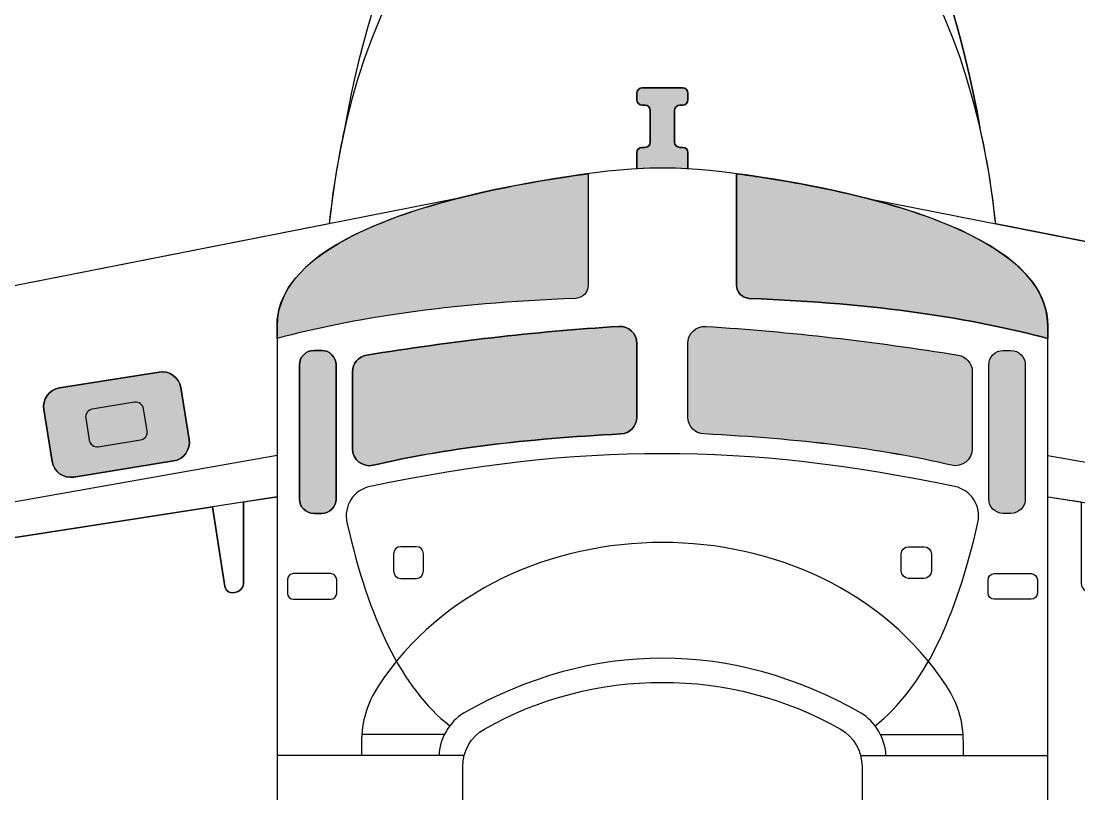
# Model space of a CAD drawing. Extents: x 65 to 355, y 40 to 244.
# Drawn here: x 252.7 to 265.63, y 200.02 to 209.46 of the extents above; entities that cross this region are included whole.
import ezdxf

# ---------------------------------------------------------------- set-up
doc = ezdxf.new("R2010")
doc.units = 0
doc.header["$MEASUREMENT"] = 0
doc.layers.add('4-VIEW', color=7, linetype='CONTINUOUS')
doc.layers.add('SOLIDS', color=7, linetype='CONTINUOUS')

msp = doc.modelspace()

# ---------------------------------------------------------------- hatches: boundary and pattern name
at = {"layer": 'SOLIDS'}
h = msp.add_hatch(color=7, dxfattribs=at)
edge = h.paths.add_edge_path()
edge.add_spline(control_points=[(260.224, 207.858), (260.224, 207.858), (260.224, 207.66), (260.224, 207.66), (260.437, 207.673), (260.636, 207.673), (260.847, 207.66), (260.847, 207.66), (260.847, 207.858), (260.847, 207.858), (260.847, 207.893), (260.819, 207.922), (260.784, 207.922), (260.784, 207.922), (260.748, 207.922), (260.748, 207.922), (260.712, 207.922), (260.684, 207.95), (260.684, 207.986), (260.684, 207.986), (260.684, 208.374), (260.684, 208.374), (260.684, 208.409), (260.712, 208.438), (260.748, 208.438), (260.748, 208.438), (260.784, 208.438), (260.784, 208.438), (260.819, 208.438), (260.847, 208.467), (260.847, 208.502), (260.847, 208.502), (260.847, 208.585), (260.847, 208.585), (260.847, 208.62), (260.819, 208.649), (260.784, 208.649), (260.784, 208.649), (260.288, 208.649), (260.288, 208.649), (260.253, 208.649), (260.224, 208.62), (260.224, 208.585), (260.224, 208.585), (260.224, 208.502), (260.224, 208.502), (260.224, 208.467), (260.253, 208.438), (260.288, 208.438), (260.288, 208.438), (260.324, 208.438), (260.324, 208.438), (260.359, 208.438), (260.388, 208.409), (260.388, 208.374), (260.388, 208.374), (260.388, 207.986), (260.388, 207.986), (260.388, 207.95), (260.359, 207.922), (260.324, 207.922), (260.324, 207.922), (260.288, 207.922), (260.288, 207.922), (260.253, 207.922), (260.224, 207.893), (260.224, 207.858)], knot_values=[0, 0, 0, 0, 1, 1, 1, 2, 2, 2, 3, 3, 3, 4, 4, 4, 5, 5, 5, 6, 6, 6, 7, 7, 7, 8, 8, 8, 9, 9, 9, 10, 10, 10, 11, 11, 11, 12, 12, 12, 13, 13, 13, 14, 14, 14, 15, 15, 15, 16, 16, 16, 17, 17, 17, 18, 18, 18, 19, 19, 19, 20, 20, 20, 21, 21, 21, 22, 22, 22, 22], degree=3, periodic=1)
h = msp.add_hatch(color=7, dxfattribs=at)
edge = h.paths.add_edge_path()
edge.add_spline(control_points=[(258.027, 207.297), (256.884, 207.003), (255.825, 206.517), (255.825, 205.742), (255.825, 205.742), (255.825, 205.588), (255.825, 205.588), (256.752, 205.832), (257.895, 206.016), (259.476, 206.077), (259.561, 206.081), (259.629, 206.151), (259.629, 206.237), (259.629, 206.237), (259.629, 207.6), (259.629, 207.6), (259.546, 207.589), (259.459, 207.576), (259.367, 207.563), (258.949, 207.5), (258.482, 207.414), (258.029, 207.297), (258.029, 207.297), (258.027, 207.297), (258.027, 207.297)], knot_values=[0, 0, 0, 0, 1, 1, 1, 2, 2, 2, 3, 3, 3, 4, 4, 4, 5, 5, 5, 6, 6, 6, 7, 7, 7, 8, 8, 8, 8], degree=3, periodic=1)
h = msp.add_hatch(color=7, dxfattribs=at)
edge = h.paths.add_edge_path()
edge.add_spline(control_points=[(261.443, 207.599), (261.443, 207.599), (261.443, 206.237), (261.443, 206.237), (261.443, 206.151), (261.511, 206.081), (261.596, 206.077), (263.177, 206.016), (264.32, 205.832), (265.247, 205.588), (265.247, 205.588), (265.247, 205.742), (265.247, 205.742), (265.247, 206.517), (264.186, 207.003), (263.043, 207.297), (262.61, 207.408), (262.166, 207.492), (261.763, 207.554), (261.649, 207.571), (261.543, 207.586), (261.443, 207.599)], knot_values=[0, 0, 0, 0, 1, 1, 1, 2, 2, 2, 3, 3, 3, 4, 4, 4, 5, 5, 5, 6, 6, 6, 7, 7, 7, 7], degree=3, periodic=1)
h = msp.add_hatch(color=7, dxfattribs=at)
edge = h.paths.add_edge_path()
edge.add_spline(control_points=[(256.922, 205.384), (256.821, 205.368), (256.747, 205.282), (256.747, 205.179), (256.747, 205.179), (256.747, 204.24), (256.747, 204.24), (256.747, 204.106), (256.871, 204.008), (257.001, 204.038), (257.876, 204.242), (258.853, 204.36), (260.028, 204.42), (260.137, 204.426), (260.224, 204.517), (260.224, 204.627), (260.224, 204.627), (260.224, 205.526), (260.224, 205.526), (260.224, 205.647), (260.125, 205.741), (260.004, 205.734), (258.965, 205.671), (257.939, 205.546), (256.922, 205.384)], knot_values=[0, 0, 0, 0, 1, 1, 1, 2, 2, 2, 3, 3, 3, 4, 4, 4, 5, 5, 5, 6, 6, 6, 7, 7, 7, 8, 8, 8, 8], degree=3, periodic=1)
h = msp.add_hatch(color=7, dxfattribs=at)
edge = h.paths.add_edge_path()
edge.add_spline(control_points=[(260.847, 205.526), (260.847, 205.526), (260.847, 204.627), (260.847, 204.627), (260.847, 204.517), (260.934, 204.426), (261.044, 204.42), (262.219, 204.36), (263.196, 204.242), (264.07, 204.038), (264.201, 204.008), (264.324, 204.106), (264.324, 204.24), (264.324, 204.24), (264.324, 205.179), (264.324, 205.179), (264.324, 205.282), (264.251, 205.368), (264.15, 205.384), (263.132, 205.546), (262.107, 205.671), (261.067, 205.734), (260.947, 205.741), (260.847, 205.647), (260.847, 205.526)], knot_values=[0, 0, 0, 0, 1, 1, 1, 2, 2, 2, 3, 3, 3, 4, 4, 4, 5, 5, 5, 6, 6, 6, 7, 7, 7, 8, 8, 8, 8], degree=3, periodic=1)
h = msp.add_hatch(color=7, dxfattribs=at)
edge = h.paths.add_edge_path()
edge.add_spline(control_points=[(256.099, 205.265), (256.099, 205.265), (256.099, 203.624), (256.099, 203.624), (256.099, 203.528), (256.178, 203.449), (256.275, 203.449), (256.275, 203.449), (256.372, 203.449), (256.372, 203.449), (256.468, 203.449), (256.547, 203.528), (256.547, 203.624), (256.547, 203.624), (256.547, 205.265), (256.547, 205.265), (256.547, 205.362), (256.468, 205.44), (256.372, 205.44), (256.372, 205.44), (256.275, 205.44), (256.275, 205.44), (256.178, 205.44), (256.099, 205.362), (256.099, 205.265)], knot_values=[0, 0, 0, 0, 1, 1, 1, 2, 2, 2, 3, 3, 3, 4, 4, 4, 5, 5, 5, 6, 6, 6, 7, 7, 7, 8, 8, 8, 8], degree=3, periodic=1)
h = msp.add_hatch(color=7, dxfattribs=at)
edge = h.paths.add_edge_path()
edge.add_spline(control_points=[(264.525, 205.265), (264.525, 205.265), (264.525, 203.624), (264.525, 203.624), (264.525, 203.528), (264.603, 203.449), (264.7, 203.449), (264.7, 203.449), (264.797, 203.449), (264.797, 203.449), (264.894, 203.449), (264.972, 203.528), (264.972, 203.624), (264.972, 203.624), (264.972, 205.265), (264.972, 205.265), (264.972, 205.362), (264.894, 205.44), (264.797, 205.44), (264.797, 205.44), (264.7, 205.44), (264.7, 205.44), (264.603, 205.44), (264.525, 205.362), (264.525, 205.265)], knot_values=[0, 0, 0, 0, 1, 1, 1, 2, 2, 2, 3, 3, 3, 4, 4, 4, 5, 5, 5, 6, 6, 6, 7, 7, 7, 8, 8, 8, 8], degree=3, periodic=1)
h = msp.add_hatch(color=7, dxfattribs=at)
edge = h.paths.add_edge_path()
edge.add_spline(control_points=[(253.164, 204.982), (253.038, 204.961), (252.953, 204.843), (252.973, 204.718), (252.973, 204.718), (253.074, 204.085), (253.074, 204.085), (253.095, 203.96), (253.213, 203.874), (253.339, 203.894), (253.339, 203.894), (254.559, 204.09), (254.559, 204.09), (254.684, 204.11), (254.77, 204.229), (254.75, 204.353), (254.75, 204.353), (254.648, 204.986), (254.648, 204.986), (254.628, 205.112), (254.509, 205.197), (254.384, 205.177), (254.384, 205.177), (253.164, 204.982), (253.164, 204.982)], knot_values=[0, 0, 0, 0, 1, 1, 1, 2, 2, 2, 3, 3, 3, 4, 4, 4, 5, 5, 5, 6, 6, 6, 7, 7, 7, 8, 8, 8, 8], degree=3, periodic=1)

# ---------------------------------------------------------------- linework, layer by layer
at = {"layer": '4-VIEW', "color": 7}
for points in [[(258.029, 207.297), (249.197, 205.559)], [(263.043, 207.297), (271.875, 205.559)], [(255.825, 204.158), (249.86, 203.103)], [(265.247, 204.158), (271.212, 203.103)], [(255.825, 203.652), (249.859, 202.727)], [(265.247, 203.652), (271.213, 202.727)], [(257.872, 200.749), (256.861, 200.749)], [(263.2, 200.749), (264.211, 200.749)], [(258.111, 200.491), (255.825, 200.491)], [(262.959, 200.491), (265.247, 200.491)]]:
    msp.add_lwpolyline(points, dxfattribs=at)
for points, knots in [([(259.536, 216.109), (259.536, 216.109), (259.479, 213.573), (259.479, 213.573), (259.476, 213.414), (259.407, 213.278), (259.281, 213.181), (257.949, 212.153), (257.058, 210.459), (256.65, 208.148)], [0, 0, 0, 0, 1, 1, 1, 2, 2, 2, 3, 3, 3, 3]), ([(261.536, 216.109), (261.536, 216.109), (261.592, 213.573), (261.592, 213.573), (261.596, 213.414), (261.664, 213.278), (261.791, 213.181), (263.122, 212.153), (264.011, 210.474), (264.418, 208.163)], [0, 0, 0, 0, 1, 1, 1, 2, 2, 2, 3, 3, 3, 3]), ([(260.847, 207.669), (260.847, 207.669), (260.847, 207.858), (260.847, 207.858), (260.847, 207.893), (260.819, 207.922), (260.784, 207.922), (260.784, 207.922), (260.748, 207.922), (260.748, 207.922), (260.712, 207.922), (260.684, 207.95), (260.684, 207.986), (260.684, 207.986), (260.684, 208.374), (260.684, 208.374), (260.684, 208.409), (260.712, 208.438), (260.748, 208.438), (260.748, 208.438), (260.784, 208.438), (260.784, 208.438), (260.819, 208.438), (260.847, 208.467), (260.847, 208.502), (260.847, 208.502), (260.847, 208.585), (260.847, 208.585), (260.847, 208.62), (260.819, 208.649), (260.784, 208.649), (260.784, 208.649), (260.288, 208.649), (260.288, 208.649), (260.253, 208.649), (260.224, 208.62), (260.224, 208.585), (260.224, 208.585), (260.224, 208.502), (260.224, 208.502), (260.224, 208.467), (260.253, 208.438), (260.288, 208.438), (260.288, 208.438), (260.324, 208.438), (260.324, 208.438), (260.359, 208.438), (260.388, 208.409), (260.388, 208.374), (260.388, 208.374), (260.388, 207.986), (260.388, 207.986), (260.388, 207.95), (260.359, 207.922), (260.324, 207.922), (260.324, 207.922), (260.288, 207.922), (260.288, 207.922), (260.253, 207.922), (260.224, 207.893), (260.224, 207.858), (260.224, 207.858), (260.223, 207.66), (260.223, 207.66)], [0, 0, 0, 0, 1, 1, 1, 2, 2, 2, 3, 3, 3, 4, 4, 4, 5, 5, 5, 6, 6, 6, 7, 7, 7, 8, 8, 8, 9, 9, 9, 10, 10, 10, 11, 11, 11, 12, 12, 12, 13, 13, 13, 14, 14, 14, 15, 15, 15, 16, 16, 16, 17, 17, 17, 18, 18, 18, 19, 19, 19, 20, 20, 20, 21, 21, 21, 21]), ([(261.288, 196.082), (261.288, 196.082), (263.177, 196.082), (263.177, 196.082), (264.317, 196.082), (265.247, 197.012), (265.247, 198.152), (265.247, 198.152), (265.247, 205.742), (265.247, 205.742), (265.247, 206.811), (263.231, 207.329), (261.763, 207.554), (260.778, 207.704), (260.349, 207.709), (259.367, 207.563), (257.894, 207.343), (255.825, 206.825), (255.825, 205.742), (255.825, 205.742), (255.825, 198.152), (255.825, 198.152), (255.825, 197.012), (256.754, 196.082), (257.895, 196.082), (257.895, 196.082), (259.784, 196.082), (259.784, 196.082)], [0, 0, 0, 0, 1, 1, 1, 2, 2, 2, 3, 3, 3, 4, 4, 4, 5, 5, 5, 6, 6, 6, 7, 7, 7, 8, 8, 8, 9, 9, 9, 9]), ([(259.629, 207.599), (259.629, 207.599), (259.629, 206.237), (259.629, 206.237), (259.629, 206.151), (259.561, 206.081), (259.476, 206.077), (257.895, 206.016), (256.752, 205.832), (255.825, 205.588)], [0, 0, 0, 0, 1, 1, 1, 2, 2, 2, 3, 3, 3, 3]), ([(261.443, 207.599), (261.443, 207.599), (261.443, 206.237), (261.443, 206.237), (261.443, 206.151), (261.511, 206.081), (261.596, 206.077), (263.177, 206.016), (264.32, 205.832), (265.247, 205.588)], [0, 0, 0, 0, 1, 1, 1, 2, 2, 2, 3, 3, 3, 3]), ([(260.028, 204.42), (258.853, 204.361), (257.876, 204.242), (257.001, 204.038), (256.871, 204.008), (256.747, 204.106), (256.747, 204.24), (256.747, 204.24), (256.747, 205.18), (256.747, 205.18), (256.747, 205.282), (256.821, 205.368), (256.922, 205.384), (257.939, 205.546), (258.965, 205.671), (260.004, 205.734), (260.125, 205.741), (260.224, 205.647), (260.224, 205.527), (260.224, 205.527), (260.224, 204.627), (260.224, 204.627), (260.224, 204.517), (260.137, 204.426), (260.028, 204.42), (260.028, 204.42), (260.028, 204.42), (260.028, 204.42)], [0, 0, 0, 0, 1, 1, 1, 2, 2, 2, 3, 3, 3, 4, 4, 4, 5, 5, 5, 6, 6, 6, 7, 7, 7, 8, 8, 8, 9, 9, 9, 9]), ([(261.044, 204.42), (262.219, 204.361), (263.196, 204.242), (264.07, 204.038), (264.201, 204.008), (264.324, 204.106), (264.324, 204.24), (264.324, 204.24), (264.324, 205.18), (264.324, 205.18), (264.324, 205.282), (264.251, 205.368), (264.15, 205.384), (263.132, 205.546), (262.107, 205.671), (261.067, 205.734), (260.947, 205.741), (260.847, 205.647), (260.847, 205.527), (260.847, 205.527), (260.847, 204.627), (260.847, 204.627), (260.847, 204.517), (260.934, 204.426), (261.044, 204.42), (261.044, 204.42), (261.044, 204.42), (261.044, 204.42)], [0, 0, 0, 0, 1, 1, 1, 2, 2, 2, 3, 3, 3, 4, 4, 4, 5, 5, 5, 6, 6, 6, 7, 7, 7, 8, 8, 8, 9, 9, 9, 9]), ([(256.372, 203.449), (256.372, 203.449), (256.275, 203.449), (256.275, 203.449), (256.178, 203.449), (256.099, 203.528), (256.099, 203.624), (256.099, 203.624), (256.099, 205.265), (256.099, 205.265), (256.099, 205.362), (256.178, 205.44), (256.275, 205.44), (256.275, 205.44), (256.372, 205.44), (256.372, 205.44), (256.468, 205.44), (256.547, 205.362), (256.547, 205.265), (256.547, 205.265), (256.547, 203.624), (256.547, 203.624), (256.547, 203.528), (256.468, 203.449), (256.372, 203.449), (256.372, 203.449), (256.372, 203.449), (256.372, 203.449)], [0, 0, 0, 0, 1, 1, 1, 2, 2, 2, 3, 3, 3, 4, 4, 4, 5, 5, 5, 6, 6, 6, 7, 7, 7, 8, 8, 8, 9, 9, 9, 9]), ([(264.7, 203.449), (264.7, 203.449), (264.797, 203.449), (264.797, 203.449), (264.894, 203.449), (264.972, 203.528), (264.972, 203.624), (264.972, 203.624), (264.972, 205.265), (264.972, 205.265), (264.972, 205.362), (264.894, 205.44), (264.797, 205.44), (264.797, 205.44), (264.7, 205.44), (264.7, 205.44), (264.603, 205.44), (264.525, 205.362), (264.525, 205.265), (264.525, 205.265), (264.525, 203.624), (264.525, 203.624), (264.525, 203.528), (264.603, 203.449), (264.7, 203.449), (264.7, 203.449), (264.7, 203.449), (264.7, 203.449)], [0, 0, 0, 0, 1, 1, 1, 2, 2, 2, 3, 3, 3, 4, 4, 4, 5, 5, 5, 6, 6, 6, 7, 7, 7, 8, 8, 8, 9, 9, 9, 9]), ([(254.559, 204.09), (254.559, 204.09), (253.339, 203.894), (253.339, 203.894), (253.213, 203.874), (253.095, 203.96), (253.074, 204.085), (253.074, 204.085), (252.973, 204.718), (252.973, 204.718), (252.953, 204.843), (253.038, 204.961), (253.164, 204.982), (253.164, 204.982), (254.384, 205.177), (254.384, 205.177), (254.509, 205.197), (254.628, 205.112), (254.648, 204.986), (254.648, 204.986), (254.75, 204.353), (254.75, 204.353), (254.77, 204.229), (254.684, 204.11), (254.559, 204.09), (254.559, 204.09), (254.559, 204.09), (254.559, 204.09)], [0, 0, 0, 0, 1, 1, 1, 2, 2, 2, 3, 3, 3, 4, 4, 4, 5, 5, 5, 6, 6, 6, 7, 7, 7, 8, 8, 8, 9, 9, 9, 9]), ([(254.156, 204.347), (254.156, 204.347), (253.64, 204.264), (253.64, 204.264), (253.588, 204.256), (253.537, 204.292), (253.529, 204.345), (253.529, 204.345), (253.486, 204.613), (253.486, 204.613), (253.477, 204.665), (253.514, 204.716), (253.566, 204.724), (253.566, 204.724), (254.083, 204.807), (254.083, 204.807), (254.135, 204.815), (254.185, 204.779), (254.194, 204.726), (254.194, 204.726), (254.237, 204.459), (254.237, 204.459), (254.245, 204.406), (254.209, 204.356), (254.156, 204.347), (254.156, 204.347), (254.156, 204.347), (254.156, 204.347)], [0, 0, 0, 0, 1, 1, 1, 2, 2, 2, 3, 3, 3, 4, 4, 4, 5, 5, 5, 6, 6, 6, 7, 7, 7, 8, 8, 8, 9, 9, 9, 9]), ([(263.135, 200.854), (263.727, 201.312), (264.13, 202.174), (264.392, 203.338), (264.437, 203.539), (264.311, 203.735), (264.109, 203.778), (261.548, 204.313), (259.524, 204.313), (256.962, 203.778), (256.76, 203.735), (256.634, 203.539), (256.68, 203.338), (256.942, 202.174), (257.346, 201.312), (257.937, 200.854)], [0, 0, 0, 0, 1, 1, 1, 2, 2, 2, 3, 3, 3, 4, 4, 4, 5, 5, 5, 5]), ([(264.215, 200.491), (264.215, 200.491), (264.215, 200.651), (264.215, 200.651), (264.215, 200.908), (264.148, 201.128), (264.007, 201.343), (262.471, 203.678), (258.601, 203.678), (257.064, 201.343), (256.924, 201.128), (256.858, 200.908), (256.858, 200.651), (256.858, 200.651), (256.858, 200.491), (256.858, 200.491)], [0, 0, 0, 0, 1, 1, 1, 2, 2, 2, 3, 3, 3, 4, 4, 4, 5, 5, 5, 5]), ([(255.416, 203.589), (255.416, 203.589), (255.416, 202.591), (255.416, 202.591), (255.416, 202.483), (255.209, 202.419), (255.188, 202.558), (255.188, 202.558), (255.037, 203.53), (255.037, 203.53)], [0, 0, 0, 0, 1, 1, 1, 2, 2, 2, 3, 3, 3, 3]), ([(257.527, 202.656), (257.527, 202.656), (257.337, 202.656), (257.337, 202.656), (257.288, 202.656), (257.248, 202.696), (257.248, 202.746), (257.248, 202.746), (257.248, 202.954), (257.248, 202.954), (257.248, 203.003), (257.288, 203.043), (257.337, 203.043), (257.337, 203.043), (257.527, 203.043), (257.527, 203.043), (257.576, 203.043), (257.616, 203.003), (257.616, 202.954), (257.616, 202.954), (257.616, 202.746), (257.616, 202.746), (257.616, 202.696), (257.576, 202.656), (257.527, 202.656), (257.527, 202.656), (257.527, 202.656), (257.527, 202.656)], [0, 0, 0, 0, 1, 1, 1, 2, 2, 2, 3, 3, 3, 4, 4, 4, 5, 5, 5, 6, 6, 6, 7, 7, 7, 8, 8, 8, 9, 9, 9, 9]), ([(263.545, 202.656), (263.545, 202.656), (263.734, 202.656), (263.734, 202.656), (263.784, 202.656), (263.824, 202.696), (263.824, 202.746), (263.824, 202.746), (263.824, 202.954), (263.824, 202.954), (263.824, 203.003), (263.784, 203.043), (263.734, 203.043), (263.734, 203.043), (263.545, 203.043), (263.545, 203.043), (263.496, 203.043), (263.455, 203.003), (263.455, 202.954), (263.455, 202.954), (263.455, 202.746), (263.455, 202.746), (263.455, 202.696), (263.496, 202.656), (263.545, 202.656), (263.545, 202.656), (263.545, 202.656), (263.545, 202.656)], [0, 0, 0, 0, 1, 1, 1, 2, 2, 2, 3, 3, 3, 4, 4, 4, 5, 5, 5, 6, 6, 6, 7, 7, 7, 8, 8, 8, 9, 9, 9, 9]), ([(256.479, 202.401), (256.479, 202.401), (256.028, 202.401), (256.028, 202.401), (255.986, 202.401), (255.952, 202.435), (255.952, 202.477), (255.952, 202.477), (255.952, 202.638), (255.952, 202.638), (255.952, 202.68), (255.986, 202.714), (256.028, 202.714), (256.028, 202.714), (256.479, 202.714), (256.479, 202.714), (256.52, 202.714), (256.555, 202.68), (256.555, 202.638), (256.555, 202.638), (256.555, 202.477), (256.555, 202.477), (256.555, 202.435), (256.52, 202.401), (256.479, 202.401), (256.479, 202.401), (256.479, 202.401), (256.479, 202.401)], [0, 0, 0, 0, 1, 1, 1, 2, 2, 2, 3, 3, 3, 4, 4, 4, 5, 5, 5, 6, 6, 6, 7, 7, 7, 8, 8, 8, 9, 9, 9, 9]), ([(264.593, 202.401), (264.593, 202.401), (265.044, 202.401), (265.044, 202.401), (265.086, 202.401), (265.12, 202.435), (265.12, 202.477), (265.12, 202.477), (265.12, 202.638), (265.12, 202.638), (265.12, 202.68), (265.086, 202.714), (265.044, 202.714), (265.044, 202.714), (264.593, 202.714), (264.593, 202.714), (264.551, 202.714), (264.517, 202.68), (264.517, 202.638), (264.517, 202.638), (264.517, 202.477), (264.517, 202.477), (264.517, 202.435), (264.551, 202.401), (264.593, 202.401), (264.593, 202.401), (264.593, 202.401), (264.593, 202.401)], [0, 0, 0, 0, 1, 1, 1, 2, 2, 2, 3, 3, 3, 4, 4, 4, 5, 5, 5, 6, 6, 6, 7, 7, 7, 8, 8, 8, 9, 9, 9, 9]), ([(263.268, 200.491), (263.268, 200.684), (263.134, 200.912), (262.966, 201.008), (261.396, 201.905), (259.676, 201.905), (258.106, 201.008), (257.938, 200.912), (257.804, 200.684), (257.804, 200.491)], [0, 0, 0, 0, 1, 1, 1, 2, 2, 2, 3, 3, 3, 3]), ([(262.727, 197.986), (262.887, 198.085), (262.976, 198.246), (262.976, 198.433), (262.976, 198.433), (262.976, 200.357), (262.976, 200.357), (262.976, 200.551), (262.879, 200.718), (262.711, 200.814), (261.377, 201.576), (259.694, 201.576), (258.36, 200.814), (258.193, 200.718), (258.096, 200.551), (258.096, 200.357), (258.096, 200.357), (258.096, 198.433), (258.096, 198.433), (258.096, 198.246), (258.185, 198.085), (258.345, 197.986), (259.586, 197.218), (261.486, 197.218), (262.727, 197.986), (262.727, 197.986), (262.727, 197.986), (262.727, 197.986)], [0, 0, 0, 0, 1, 1, 1, 2, 2, 2, 3, 3, 3, 4, 4, 4, 5, 5, 5, 6, 6, 6, 7, 7, 7, 8, 8, 8, 9, 9, 9, 9])]:
    msp.add_open_spline(points, degree=3, knots=knots, dxfattribs=at)
msp.add_open_spline([(264.61, 206.989), (263.887, 213.94), (257.186, 213.956), (256.463, 206.989)], degree=3, dxfattribs=at)
at = {"layer": 'SOLIDS'}
for points, knots in [([(234.885, 205.977), (234.885, 205.977), (242.568, 205.283), (242.568, 205.283), (242.565, 205.532), (243.14, 205.742), (244.305, 205.784), (244.394, 206.085), (244.553, 206.355), (244.764, 206.576), (244.995, 206.818), (245.288, 207.001), (245.617, 207.099), (245.792, 207.151), (245.977, 207.179), (246.169, 207.179), (246.169, 207.179), (246.995, 207.179), (246.995, 207.179), (247.171, 207.179), (247.34, 207.156), (247.5, 207.114), (248.19, 206.931), (248.704, 206.378), (248.867, 205.68), (248.867, 205.68), (249.775, 206.52), (249.775, 206.52), (249.816, 206.558), (249.877, 206.5), (249.844, 206.455), (249.844, 206.455), (249.197, 205.559), (249.197, 205.559), (249.197, 205.559), (256.463, 206.989), (256.463, 206.989), (256.505, 207.399), (256.569, 207.786), (256.65, 208.148), (257.058, 210.459), (257.949, 212.153), (259.281, 213.181), (259.375, 213.254), (259.438, 213.349), (259.465, 213.459), (259.473, 213.495), (259.478, 213.533), (259.479, 213.573), (259.479, 213.573), (259.491, 214.106), (259.491, 214.106), (259.491, 214.106), (259.536, 216.108), (259.536, 216.108), (259.457, 216.072), (259.366, 216.052), (259.263, 216.055), (259.263, 216.055), (240.129, 216.483), (240.129, 216.483), (240.129, 216.483), (239.739, 216.492), (239.739, 216.492), (238.958, 216.51), (238.945, 217.342), (239.75, 217.36), (239.75, 217.36), (240.129, 217.369), (240.129, 217.369), (240.129, 217.369), (259.305, 217.799), (259.305, 217.799), (259.405, 217.801), (259.495, 217.776), (259.573, 217.73), (259.573, 217.73), (259.588, 218.415), (259.588, 218.415), (259.588, 218.415), (259.639, 220.67), (259.639, 220.67), (259.639, 220.67), (259.822, 228.867), (259.822, 228.867), (259.822, 228.867), (259.857, 230.426), (259.857, 230.426), (259.857, 230.426), (259.885, 231.677), (259.885, 231.677), (259.891, 231.94), (259.953, 232.274), (260.124, 232.5), (260.199, 232.6), (260.283, 232.668), (260.369, 232.706), (260.369, 232.706), (260.369, 233.183), (260.369, 233.183), (260.369, 233.236), (260.412, 233.279), (260.465, 233.279), (260.465, 233.279), (260.607, 233.279), (260.607, 233.279), (260.659, 233.279), (260.703, 233.236), (260.703, 233.183), (260.703, 233.183), (260.703, 232.705), (260.703, 232.705), (260.805, 232.661), (260.901, 232.575), (260.981, 232.452), (261.127, 232.228), (261.181, 231.922), (261.187, 231.677), (261.187, 231.677), (261.214, 230.426), (261.214, 230.426), (261.214, 230.426), (261.249, 228.867), (261.249, 228.867), (261.249, 228.867), (261.433, 220.67), (261.433, 220.67), (261.433, 220.67), (261.483, 218.415), (261.483, 218.415), (261.483, 218.415), (261.499, 217.73), (261.499, 217.73), (261.577, 217.776), (261.666, 217.801), (261.767, 217.799), (261.767, 217.799), (280.942, 217.369), (280.942, 217.369), (280.942, 217.369), (281.322, 217.36), (281.322, 217.36), (282.127, 217.342), (282.114, 216.51), (281.332, 216.492), (281.332, 216.492), (280.942, 216.483), (280.942, 216.483), (280.942, 216.483), (261.809, 216.055), (261.809, 216.055), (261.706, 216.052), (261.615, 216.072), (261.536, 216.109), (261.536, 216.109), (261.581, 214.106), (261.581, 214.106), (261.581, 214.106), (261.592, 213.573), (261.592, 213.573), (261.593, 213.533), (261.598, 213.495), (261.607, 213.459), (261.634, 213.349), (261.696, 213.254), (261.791, 213.181), (263.122, 212.153), (264.011, 210.474), (264.418, 208.163), (264.502, 207.796), (264.566, 207.405), (264.61, 206.989), (264.61, 206.989), (271.875, 205.559), (271.875, 205.559), (271.875, 205.559), (271.228, 206.455), (271.228, 206.455), (271.195, 206.5), (271.256, 206.558), (271.297, 206.52), (271.297, 206.52), (272.205, 205.68), (272.205, 205.68), (272.368, 206.379), (272.882, 206.931), (273.572, 207.114), (273.732, 207.156), (273.901, 207.179), (274.077, 207.179), (274.077, 207.179), (274.902, 207.179), (274.902, 207.179), (275.094, 207.179), (275.279, 207.151), (275.455, 207.099), (275.784, 207.001), (276.077, 206.818), (276.308, 206.576), (276.519, 206.355), (276.678, 206.085), (276.767, 205.784), (277.932, 205.742), (278.506, 205.532), (278.504, 205.283), (278.504, 205.283), (286.187, 205.977), (286.187, 205.977), (286.187, 205.977), (286.071, 207.091), (286.071, 207.091), (286.064, 207.165), (286.119, 207.232), (286.192, 207.239), (286.192, 207.239), (286.237, 207.244), (286.237, 207.244), (286.312, 207.252), (286.378, 207.197), (286.386, 207.123), (286.386, 207.123), (286.502, 206.005), (286.502, 206.005), (286.502, 206.005), (316.579, 208.719), (316.579, 208.719), (316.579, 208.719), (317.171, 208.773), (317.171, 208.773), (319.009, 208.939), (319.14, 207.928), (317.276, 207.689), (317.276, 207.689), (316.72, 207.618), (316.72, 207.618), (316.72, 207.618), (316.587, 207.601), (316.587, 207.601), (316.587, 207.601), (316.719, 206.417), (316.719, 206.417), (316.726, 206.364), (316.686, 206.316), (316.633, 206.311), (316.633, 206.311), (316.564, 206.306), (316.564, 206.306), (316.513, 206.301), (316.467, 206.338), (316.461, 206.389), (316.461, 206.389), (316.312, 207.566), (316.312, 207.566), (316.312, 207.566), (306.59, 206.322), (306.59, 206.322), (306.59, 206.322), (306.754, 205.091), (306.754, 205.091), (306.762, 205.038), (306.721, 204.989), (306.667, 204.985), (306.667, 204.985), (306.598, 204.979), (306.598, 204.979), (306.547, 204.975), (306.503, 205.012), (306.496, 205.063), (306.496, 205.063), (306.315, 206.287), (306.315, 206.287), (306.315, 206.287), (300.285, 205.516), (300.285, 205.516), (300.285, 205.516), (300.449, 204.094), (300.449, 204.094), (300.456, 204.04), (300.416, 203.992), (300.361, 203.988), (300.361, 203.988), (300.293, 203.982), (300.293, 203.982), (300.242, 203.978), (300.197, 204.014), (300.19, 204.065), (300.19, 204.065), (300.01, 205.481), (300.01, 205.481), (300.01, 205.481), (292.007, 204.457), (292.007, 204.457), (292.007, 204.457), (292.171, 203.035), (292.171, 203.035), (292.177, 202.981), (292.138, 202.933), (292.083, 202.929), (292.083, 202.929), (292.015, 202.923), (292.015, 202.923), (291.964, 202.919), (291.919, 202.956), (291.913, 203.006), (291.913, 203.006), (291.731, 204.422), (291.731, 204.422), (291.731, 204.422), (287.001, 203.818), (287.001, 203.818), (287.001, 203.818), (287.165, 202.315), (287.165, 202.315), (287.171, 202.261), (287.132, 202.213), (287.078, 202.209), (287.078, 202.209), (287.01, 202.203), (287.01, 202.203), (286.959, 202.199), (286.914, 202.236), (286.907, 202.287), (286.907, 202.287), (286.767, 203.243), (286.767, 203.243), (286.747, 203.202), (286.707, 203.172), (286.658, 203.167), (286.658, 203.167), (286.614, 203.162), (286.614, 203.162), (286.54, 203.154), (286.473, 203.208), (286.465, 203.283), (286.465, 203.283), (286.418, 203.743), (286.418, 203.743), (286.418, 203.743), (278.705, 202.756), (278.705, 202.756), (278.705, 202.756), (278.869, 201.334), (278.869, 201.334), (278.875, 201.28), (278.836, 201.232), (278.781, 201.228), (278.781, 201.228), (278.713, 201.222), (278.713, 201.222), (278.662, 201.218), (278.617, 201.255), (278.61, 201.305), (278.61, 201.305), (278.43, 202.721), (278.43, 202.721), (278.43, 202.721), (278.334, 202.709), (278.334, 202.709), (278.343, 202.576), (278.063, 202.425), (277.406, 202.295), (277.347, 201.836), (277.193, 201.405), (276.956, 201.03), (276.956, 201.03), (277.858, 199.861), (277.858, 199.861), (277.891, 199.817), (277.828, 199.757), (277.789, 199.795), (277.789, 199.795), (276.777, 200.778), (276.777, 200.778), (276.743, 200.734), (276.707, 200.692), (276.67, 200.651), (276.545, 200.51), (276.405, 200.382), (276.251, 200.267), (276.566, 199.304), (276.467, 198.66), (276.127, 198.202), (276.092, 198.154), (276.024, 198.149), (275.982, 198.191), (275.982, 198.191), (275.921, 198.252), (275.921, 198.252), (275.896, 198.279), (275.886, 198.315), (275.898, 198.35), (275.89, 198.977), (275.843, 199.551), (275.652, 199.925), (275.322, 199.786), (274.95, 199.699), (274.541, 199.677), (274.541, 199.677), (273.712, 199.727), (273.712, 199.727), (273.228, 199.815), (272.812, 200.005), (272.465, 200.266), (272.273, 199.892), (272.332, 199.311), (272.324, 198.684), (272.335, 198.649), (272.326, 198.613), (272.3, 198.587), (272.3, 198.587), (272.239, 198.526), (272.239, 198.526), (272.197, 198.484), (272.129, 198.489), (272.094, 198.536), (271.754, 198.994), (271.627, 199.809), (271.943, 200.773), (271.917, 200.805), (271.892, 200.837), (271.867, 200.87), (271.471, 201.405), (271.25, 202.063), (271.213, 202.727), (271.213, 202.727), (266.035, 203.53), (266.035, 203.53), (266.035, 203.53), (265.884, 202.558), (265.884, 202.558), (265.862, 202.419), (265.655, 202.483), (265.655, 202.591), (265.655, 202.591), (265.655, 203.589), (265.655, 203.589), (265.655, 203.589), (265.247, 203.652), (265.247, 203.652), (265.247, 203.652), (265.247, 200.491), (265.247, 200.491), (265.247, 200.491), (265.247, 199.395), (265.247, 199.395), (265.247, 199.395), (265.247, 198.152), (265.247, 198.152), (265.247, 197.938), (265.214, 197.731), (265.154, 197.537), (265.154, 197.537), (265.154, 196.873), (265.154, 196.873), (265.154, 196.803), (265.097, 196.745), (265.027, 196.745), (265.027, 196.745), (264.694, 196.745), (264.694, 196.745), (264.315, 196.338), (263.775, 196.082), (263.177, 196.082), (263.177, 196.082), (262.952, 196.082), (262.952, 196.082), (262.952, 196.082), (261.288, 196.082), (261.288, 196.082), (261.288, 196.082), (261.288, 195.107), (261.288, 195.107), (261.288, 194.923), (261.138, 194.772), (260.954, 194.772), (260.954, 194.772), (260.888, 194.772), (260.888, 194.772), (260.888, 194.772), (260.888, 194.221), (260.888, 194.221), (260.888, 194.15), (260.83, 194.093), (260.76, 194.093), (260.76, 194.093), (260.76, 193.44), (260.76, 193.44), (260.76, 193.44), (260.946, 193.44), (260.946, 193.44), (260.946, 193.44), (260.946, 194.04), (260.946, 194.04), (260.946, 194.249), (261.116, 194.419), (261.325, 194.419), (261.325, 194.419), (261.546, 194.419), (261.546, 194.419), (261.755, 194.419), (261.926, 194.249), (261.926, 194.04), (261.926, 194.04), (261.926, 192.007), (261.926, 192.007), (261.926, 191.798), (261.755, 191.627), (261.546, 191.627), (261.546, 191.627), (261.325, 191.627), (261.325, 191.627), (261.116, 191.627), (260.946, 191.798), (260.946, 192.007), (260.946, 192.007), (260.946, 192.781), (260.946, 192.781), (260.946, 192.781), (260.126, 192.781), (260.126, 192.781), (260.126, 192.781), (260.126, 192.007), (260.126, 192.007), (260.126, 191.798), (259.955, 191.627), (259.746, 191.627), (259.746, 191.627), (259.526, 191.627), (259.526, 191.627), (259.317, 191.627), (259.146, 191.798), (259.146, 192.007), (259.146, 192.007), (259.146, 194.04), (259.146, 194.04), (259.146, 194.249), (259.317, 194.419), (259.526, 194.419), (259.526, 194.419), (259.746, 194.419), (259.746, 194.419), (259.955, 194.419), (260.126, 194.249), (260.126, 194.04), (260.126, 194.04), (260.126, 193.44), (260.126, 193.44), (260.126, 193.44), (260.311, 193.44), (260.311, 193.44), (260.311, 193.44), (260.311, 194.093), (260.311, 194.093), (260.241, 194.093), (260.184, 194.15), (260.184, 194.221), (260.184, 194.221), (260.184, 194.772), (260.184, 194.772), (260.184, 194.772), (260.118, 194.772), (260.118, 194.772), (259.934, 194.772), (259.784, 194.923), (259.784, 195.107), (259.784, 195.107), (259.784, 196.082), (259.784, 196.082), (259.784, 196.082), (258.12, 196.082), (258.12, 196.082), (258.12, 196.082), (257.895, 196.082), (257.895, 196.082), (257.297, 196.082), (256.757, 196.338), (256.378, 196.745), (256.378, 196.745), (256.045, 196.745), (256.045, 196.745), (255.975, 196.745), (255.918, 196.803), (255.918, 196.873), (255.918, 196.873), (255.918, 197.537), (255.918, 197.537), (255.857, 197.731), (255.825, 197.938), (255.825, 198.152), (255.825, 198.152), (255.825, 199.395), (255.825, 199.395), (255.825, 199.395), (255.825, 200.491), (255.825, 200.491), (255.825, 200.491), (255.825, 203.652), (255.825, 203.652), (255.825, 203.652), (255.416, 203.589), (255.416, 203.589), (255.416, 203.589), (255.416, 202.591), (255.416, 202.591), (255.416, 202.483), (255.209, 202.419), (255.188, 202.558), (255.188, 202.558), (255.037, 203.53), (255.037, 203.53), (255.037, 203.53), (249.859, 202.727), (249.859, 202.727), (249.822, 202.063), (249.601, 201.405), (249.204, 200.87), (249.18, 200.837), (249.155, 200.805), (249.129, 200.773), (249.444, 199.809), (249.318, 198.994), (248.977, 198.536), (248.943, 198.489), (248.875, 198.484), (248.833, 198.526), (248.833, 198.526), (248.772, 198.587), (248.772, 198.587), (248.746, 198.613), (248.737, 198.649), (248.748, 198.684), (248.74, 199.311), (248.798, 199.892), (248.607, 200.266), (248.26, 200.005), (247.843, 199.815), (247.359, 199.727), (247.359, 199.727), (247.083, 199.688), (247.083, 199.688), (247.083, 199.688), (246.531, 199.677), (246.531, 199.677), (246.122, 199.699), (245.75, 199.785), (245.42, 199.925), (245.229, 199.551), (245.182, 198.977), (245.174, 198.35), (245.186, 198.315), (245.176, 198.279), (245.151, 198.252), (245.151, 198.252), (245.09, 198.191), (245.09, 198.191), (245.048, 198.149), (244.98, 198.154), (244.945, 198.202), (244.604, 198.66), (244.505, 199.304), (244.821, 200.267), (244.667, 200.382), (244.527, 200.51), (244.401, 200.651), (244.364, 200.692), (244.329, 200.734), (244.294, 200.778), (244.294, 200.778), (243.283, 199.795), (243.283, 199.795), (243.243, 199.757), (243.18, 199.817), (243.214, 199.861), (243.214, 199.861), (244.116, 201.03), (244.116, 201.03), (243.878, 201.405), (243.725, 201.836), (243.665, 202.295), (243.009, 202.425), (242.729, 202.576), (242.738, 202.709), (242.738, 202.709), (242.642, 202.721), (242.642, 202.721), (242.642, 202.721), (242.462, 201.305), (242.462, 201.305), (242.455, 201.255), (242.41, 201.218), (242.359, 201.222), (242.359, 201.222), (242.291, 201.228), (242.291, 201.228), (242.236, 201.232), (242.197, 201.28), (242.203, 201.334), (242.203, 201.334), (242.367, 202.756), (242.367, 202.756), (242.367, 202.756), (234.654, 203.743), (234.654, 203.743), (234.654, 203.743), (234.607, 203.283), (234.607, 203.283), (234.599, 203.208), (234.532, 203.154), (234.457, 203.162), (234.457, 203.162), (234.413, 203.167), (234.413, 203.167), (234.365, 203.172), (234.325, 203.202), (234.305, 203.243), (234.305, 203.243), (234.165, 202.287), (234.165, 202.287), (234.158, 202.236), (234.113, 202.199), (234.062, 202.203), (234.062, 202.203), (233.994, 202.209), (233.994, 202.209), (233.94, 202.213), (233.901, 202.261), (233.906, 202.315), (233.906, 202.315), (234.071, 203.818), (234.071, 203.818), (234.071, 203.818), (229.341, 204.422), (229.341, 204.422), (229.341, 204.422), (229.159, 203.006), (229.159, 203.006), (229.153, 202.956), (229.108, 202.919), (229.056, 202.923), (229.056, 202.923), (228.988, 202.929), (228.988, 202.929), (228.934, 202.933), (228.895, 202.981), (228.901, 203.035), (228.901, 203.035), (229.065, 204.457), (229.065, 204.457), (229.065, 204.457), (221.062, 205.481), (221.062, 205.481), (221.062, 205.481), (220.881, 204.065), (220.881, 204.065), (220.875, 204.014), (220.83, 203.978), (220.778, 203.982), (220.778, 203.982), (220.71, 203.988), (220.71, 203.988), (220.656, 203.992), (220.616, 204.04), (220.623, 204.094), (220.623, 204.094), (220.787, 205.516), (220.787, 205.516), (220.787, 205.516), (214.757, 206.287), (214.757, 206.287), (214.757, 206.287), (214.576, 205.063), (214.576, 205.063), (214.569, 205.012), (214.524, 204.975), (214.473, 204.979), (214.473, 204.979), (214.405, 204.985), (214.405, 204.985), (214.351, 204.989), (214.31, 205.038), (214.317, 205.091), (214.317, 205.091), (214.482, 206.322), (214.482, 206.322), (214.482, 206.322), (204.76, 207.566), (204.76, 207.566), (204.76, 207.566), (204.611, 206.389), (204.611, 206.389), (204.604, 206.338), (204.559, 206.301), (204.508, 206.306), (204.508, 206.306), (204.44, 206.311), (204.44, 206.311), (204.386, 206.316), (204.347, 206.364), (204.353, 206.417), (204.353, 206.417), (204.485, 207.601), (204.485, 207.601), (204.485, 207.601), (204.352, 207.618), (204.352, 207.618), (204.352, 207.618), (203.796, 207.689), (203.796, 207.689), (201.932, 207.928), (202.062, 208.939), (203.901, 208.773), (203.901, 208.773), (204.493, 208.719), (204.493, 208.719), (204.493, 208.719), (234.57, 206.005), (234.57, 206.005), (234.57, 206.005), (234.686, 207.123), (234.686, 207.123), (234.694, 207.197), (234.761, 207.252), (234.835, 207.244), (234.835, 207.244), (234.88, 207.239), (234.88, 207.239), (234.953, 207.232), (235.008, 207.165), (235, 207.091), (235, 207.091), (234.885, 205.977), (234.885, 205.977)], [0, 0, 0, 0, 1, 1, 1, 2, 2, 2, 3, 3, 3, 4, 4, 4, 5, 5, 5, 6, 6, 6, 7, 7, 7, 8, 8, 8, 9, 9, 9, 10, 10, 10, 11, 11, 11, 12, 12, 12, 13, 13, 13, 14, 14, 14, 15, 15, 15, 16, 16, 16, 17, 17, 17, 18, 18, 18, 19, 19, 19, 20, 20, 20, 21, 21, 21, 22, 22, 22, 23, 23, 23, 24, 24, 24, 25, 25, 25, 26, 26, 26, 27, 27, 27, 28, 28, 28, 29, 29, 29, 30, 30, 30, 31, 31, 31, 32, 32, 32, 33, 33, 33, 34, 34, 34, 35, 35, 35, 36, 36, 36, 37, 37, 37, 38, 38, 38, 39, 39, 39, 40, 40, 40, 41, 41, 41, 42, 42, 42, 43, 43, 43, 44, 44, 44, 45, 45, 45, 46, 46, 46, 47, 47, 47, 48, 48, 48, 49, 49, 49, 50, 50, 50, 51, 51, 51, 52, 52, 52, 53, 53, 53, 54, 54, 54, 55, 55, 55, 56, 56, 56, 57, 57, 57, 58, 58, 58, 59, 59, 59, 60, 60, 60, 61, 61, 61, 62, 62, 62, 63, 63, 63, 64, 64, 64, 65, 65, 65, 66, 66, 66, 67, 67, 67, 68, 68, 68, 69, 69, 69, 70, 70, 70, 71, 71, 71, 72, 72, 72, 73, 73, 73, 74, 74, 74, 75, 75, 75, 76, 76, 76, 77, 77, 77, 78, 78, 78, 79, 79, 79, 80, 80, 80, 81, 81, 81, 82, 82, 82, 83, 83, 83, 84, 84, 84, 85, 85, 85, 86, 86, 86, 87, 87, 87, 88, 88, 88, 89, 89, 89, 90, 90, 90, 91, 91, 91, 92, 92, 92, 93, 93, 93, 94, 94, 94, 95, 95, 95, 96, 96, 96, 97, 97, 97, 98, 98, 98, 99, 99, 99, 100, 100, 100, 101, 101, 101, 102, 102, 102, 103, 103, 103, 104, 104, 104, 105, 105, 105, 106, 106, 106, 107, 107, 107, 108, 108, 108, 109, 109, 109, 110, 110, 110, 111, 111, 111, 112, 112, 112, 113, 113, 113, 114, 114, 114, 115, 115, 115, 116, 116, 116, 117, 117, 117, 118, 118, 118, 119, 119, 119, 120, 120, 120, 121, 121, 121, 122, 122, 122, 123, 123, 123, 124, 124, 124, 125, 125, 125, 126, 126, 126, 127, 127, 127, 128, 128, 128, 129, 129, 129, 130, 130, 130, 131, 131, 131, 132, 132, 132, 133, 133, 133, 134, 134, 134, 135, 135, 135, 136, 136, 136, 137, 137, 137, 138, 138, 138, 139, 139, 139, 140, 140, 140, 141, 141, 141, 142, 142, 142, 143, 143, 143, 144, 144, 144, 145, 145, 145, 146, 146, 146, 147, 147, 147, 148, 148, 148, 149, 149, 149, 150, 150, 150, 151, 151, 151, 152, 152, 152, 153, 153, 153, 154, 154, 154, 155, 155, 155, 156, 156, 156, 157, 157, 157, 158, 158, 158, 159, 159, 159, 160, 160, 160, 161, 161, 161, 162, 162, 162, 163, 163, 163, 164, 164, 164, 165, 165, 165, 166, 166, 166, 167, 167, 167, 168, 168, 168, 169, 169, 169, 170, 170, 170, 171, 171, 171, 172, 172, 172, 173, 173, 173, 174, 174, 174, 175, 175, 175, 176, 176, 176, 177, 177, 177, 178, 178, 178, 179, 179, 179, 180, 180, 180, 181, 181, 181, 182, 182, 182, 183, 183, 183, 184, 184, 184, 185, 185, 185, 186, 186, 186, 187, 187, 187, 188, 188, 188, 189, 189, 189, 190, 190, 190, 191, 191, 191, 192, 192, 192, 193, 193, 193, 194, 194, 194, 195, 195, 195, 196, 196, 196, 197, 197, 197, 198, 198, 198, 199, 199, 199, 200, 200, 200, 201, 201, 201, 202, 202, 202, 203, 203, 203, 204, 204, 204, 205, 205, 205, 206, 206, 206, 207, 207, 207, 208, 208, 208, 209, 209, 209, 210, 210, 210, 211, 211, 211, 212, 212, 212, 213, 213, 213, 214, 214, 214, 215, 215, 215, 216, 216, 216, 217, 217, 217, 218, 218, 218, 219, 219, 219, 220, 220, 220, 221, 221, 221, 222, 222, 222, 223, 223, 223, 224, 224, 224, 225, 225, 225, 226, 226, 226, 227, 227, 227, 228, 228, 228, 229, 229, 229, 230, 230, 230, 231, 231, 231, 232, 232, 232, 233, 233, 233, 234, 234, 234, 235, 235, 235, 236, 236, 236, 237, 237, 237, 238, 238, 238, 239, 239, 239, 240, 240, 240, 241, 241, 241, 242, 242, 242, 243, 243, 243, 244, 244, 244, 245, 245, 245, 246, 246, 246, 247, 247, 247, 248, 248, 248, 249, 249, 249, 250, 250, 250, 251, 251, 251, 252, 252, 252, 253, 253, 253, 254, 254, 254, 255, 255, 255, 256, 256, 256, 257, 257, 257, 258, 258, 258, 259, 259, 259, 260, 260, 260, 261, 261, 261, 262, 262, 262, 263, 263, 263, 264, 264, 264, 265, 265, 265, 266, 266, 266, 267, 267, 267, 268, 268, 268, 269, 269, 269, 270, 270, 270, 271, 271, 271, 272, 272, 272, 273, 273, 273, 274, 274, 274, 275, 275, 275, 276, 276, 276, 277, 277, 277, 277]), ([(260.224, 207.858), (260.224, 207.858), (260.224, 207.66), (260.224, 207.66), (260.437, 207.673), (260.636, 207.673), (260.847, 207.66), (260.847, 207.66), (260.847, 207.858), (260.847, 207.858), (260.847, 207.893), (260.819, 207.922), (260.784, 207.922), (260.784, 207.922), (260.748, 207.922), (260.748, 207.922), (260.712, 207.922), (260.684, 207.95), (260.684, 207.986), (260.684, 207.986), (260.684, 208.374), (260.684, 208.374), (260.684, 208.409), (260.712, 208.438), (260.748, 208.438), (260.748, 208.438), (260.784, 208.438), (260.784, 208.438), (260.819, 208.438), (260.847, 208.467), (260.847, 208.502), (260.847, 208.502), (260.847, 208.585), (260.847, 208.585), (260.847, 208.62), (260.819, 208.649), (260.784, 208.649), (260.784, 208.649), (260.288, 208.649), (260.288, 208.649), (260.253, 208.649), (260.224, 208.62), (260.224, 208.585), (260.224, 208.585), (260.224, 208.502), (260.224, 208.502), (260.224, 208.467), (260.253, 208.438), (260.288, 208.438), (260.288, 208.438), (260.324, 208.438), (260.324, 208.438), (260.359, 208.438), (260.388, 208.409), (260.388, 208.374), (260.388, 208.374), (260.388, 207.986), (260.388, 207.986), (260.388, 207.95), (260.359, 207.922), (260.324, 207.922), (260.324, 207.922), (260.288, 207.922), (260.288, 207.922), (260.253, 207.922), (260.224, 207.893), (260.224, 207.858)], [0, 0, 0, 0, 1, 1, 1, 2, 2, 2, 3, 3, 3, 4, 4, 4, 5, 5, 5, 6, 6, 6, 7, 7, 7, 8, 8, 8, 9, 9, 9, 10, 10, 10, 11, 11, 11, 12, 12, 12, 13, 13, 13, 14, 14, 14, 15, 15, 15, 16, 16, 16, 17, 17, 17, 18, 18, 18, 19, 19, 19, 20, 20, 20, 21, 21, 21, 22, 22, 22, 22]), ([(258.027, 207.297), (256.884, 207.003), (255.825, 206.517), (255.825, 205.742), (255.825, 205.742), (255.825, 205.588), (255.825, 205.588), (256.752, 205.832), (257.895, 206.016), (259.476, 206.077), (259.561, 206.081), (259.629, 206.151), (259.629, 206.237), (259.629, 206.237), (259.629, 207.6), (259.629, 207.6), (259.546, 207.589), (259.459, 207.576), (259.367, 207.563), (258.949, 207.5), (258.482, 207.414), (258.029, 207.297), (258.029, 207.297), (258.027, 207.297), (258.027, 207.297)], [0, 0, 0, 0, 1, 1, 1, 2, 2, 2, 3, 3, 3, 4, 4, 4, 5, 5, 5, 6, 6, 6, 7, 7, 7, 8, 8, 8, 8]), ([(261.443, 207.599), (261.443, 207.599), (261.443, 206.237), (261.443, 206.237), (261.443, 206.151), (261.511, 206.081), (261.596, 206.077), (263.177, 206.016), (264.32, 205.832), (265.247, 205.588), (265.247, 205.588), (265.247, 205.742), (265.247, 205.742), (265.247, 206.517), (264.186, 207.003), (263.043, 207.297), (262.61, 207.408), (262.166, 207.492), (261.763, 207.554), (261.649, 207.571), (261.543, 207.586), (261.443, 207.599)], [0, 0, 0, 0, 1, 1, 1, 2, 2, 2, 3, 3, 3, 4, 4, 4, 5, 5, 5, 6, 6, 6, 7, 7, 7, 7]), ([(256.922, 205.384), (256.821, 205.368), (256.747, 205.282), (256.747, 205.179), (256.747, 205.179), (256.747, 204.24), (256.747, 204.24), (256.747, 204.106), (256.871, 204.008), (257.001, 204.038), (257.876, 204.242), (258.853, 204.36), (260.028, 204.42), (260.137, 204.426), (260.224, 204.517), (260.224, 204.627), (260.224, 204.627), (260.224, 205.526), (260.224, 205.526), (260.224, 205.647), (260.125, 205.741), (260.004, 205.734), (258.965, 205.671), (257.939, 205.546), (256.922, 205.384)], [0, 0, 0, 0, 1, 1, 1, 2, 2, 2, 3, 3, 3, 4, 4, 4, 5, 5, 5, 6, 6, 6, 7, 7, 7, 8, 8, 8, 8]), ([(260.847, 205.526), (260.847, 205.526), (260.847, 204.627), (260.847, 204.627), (260.847, 204.517), (260.934, 204.426), (261.044, 204.42), (262.219, 204.36), (263.196, 204.242), (264.07, 204.038), (264.201, 204.008), (264.324, 204.106), (264.324, 204.24), (264.324, 204.24), (264.324, 205.179), (264.324, 205.179), (264.324, 205.282), (264.251, 205.368), (264.15, 205.384), (263.132, 205.546), (262.107, 205.671), (261.067, 205.734), (260.947, 205.741), (260.847, 205.647), (260.847, 205.526)], [0, 0, 0, 0, 1, 1, 1, 2, 2, 2, 3, 3, 3, 4, 4, 4, 5, 5, 5, 6, 6, 6, 7, 7, 7, 8, 8, 8, 8]), ([(256.099, 205.265), (256.099, 205.265), (256.099, 203.624), (256.099, 203.624), (256.099, 203.528), (256.178, 203.449), (256.275, 203.449), (256.275, 203.449), (256.372, 203.449), (256.372, 203.449), (256.468, 203.449), (256.547, 203.528), (256.547, 203.624), (256.547, 203.624), (256.547, 205.265), (256.547, 205.265), (256.547, 205.362), (256.468, 205.44), (256.372, 205.44), (256.372, 205.44), (256.275, 205.44), (256.275, 205.44), (256.178, 205.44), (256.099, 205.362), (256.099, 205.265)], [0, 0, 0, 0, 1, 1, 1, 2, 2, 2, 3, 3, 3, 4, 4, 4, 5, 5, 5, 6, 6, 6, 7, 7, 7, 8, 8, 8, 8]), ([(264.525, 205.265), (264.525, 205.265), (264.525, 203.624), (264.525, 203.624), (264.525, 203.528), (264.603, 203.449), (264.7, 203.449), (264.7, 203.449), (264.797, 203.449), (264.797, 203.449), (264.894, 203.449), (264.972, 203.528), (264.972, 203.624), (264.972, 203.624), (264.972, 205.265), (264.972, 205.265), (264.972, 205.362), (264.894, 205.44), (264.797, 205.44), (264.797, 205.44), (264.7, 205.44), (264.7, 205.44), (264.603, 205.44), (264.525, 205.362), (264.525, 205.265)], [0, 0, 0, 0, 1, 1, 1, 2, 2, 2, 3, 3, 3, 4, 4, 4, 5, 5, 5, 6, 6, 6, 7, 7, 7, 8, 8, 8, 8]), ([(253.164, 204.982), (253.038, 204.961), (252.953, 204.843), (252.973, 204.718), (252.973, 204.718), (253.074, 204.085), (253.074, 204.085), (253.095, 203.96), (253.213, 203.874), (253.339, 203.894), (253.339, 203.894), (254.559, 204.09), (254.559, 204.09), (254.684, 204.11), (254.77, 204.229), (254.75, 204.353), (254.75, 204.353), (254.648, 204.986), (254.648, 204.986), (254.628, 205.112), (254.509, 205.197), (254.384, 205.177), (254.384, 205.177), (253.164, 204.982), (253.164, 204.982)], [0, 0, 0, 0, 1, 1, 1, 2, 2, 2, 3, 3, 3, 4, 4, 4, 5, 5, 5, 6, 6, 6, 7, 7, 7, 8, 8, 8, 8])]:
    msp.add_open_spline(points, degree=3, knots=knots, dxfattribs=at)

doc.saveas('drawing.dxf')
